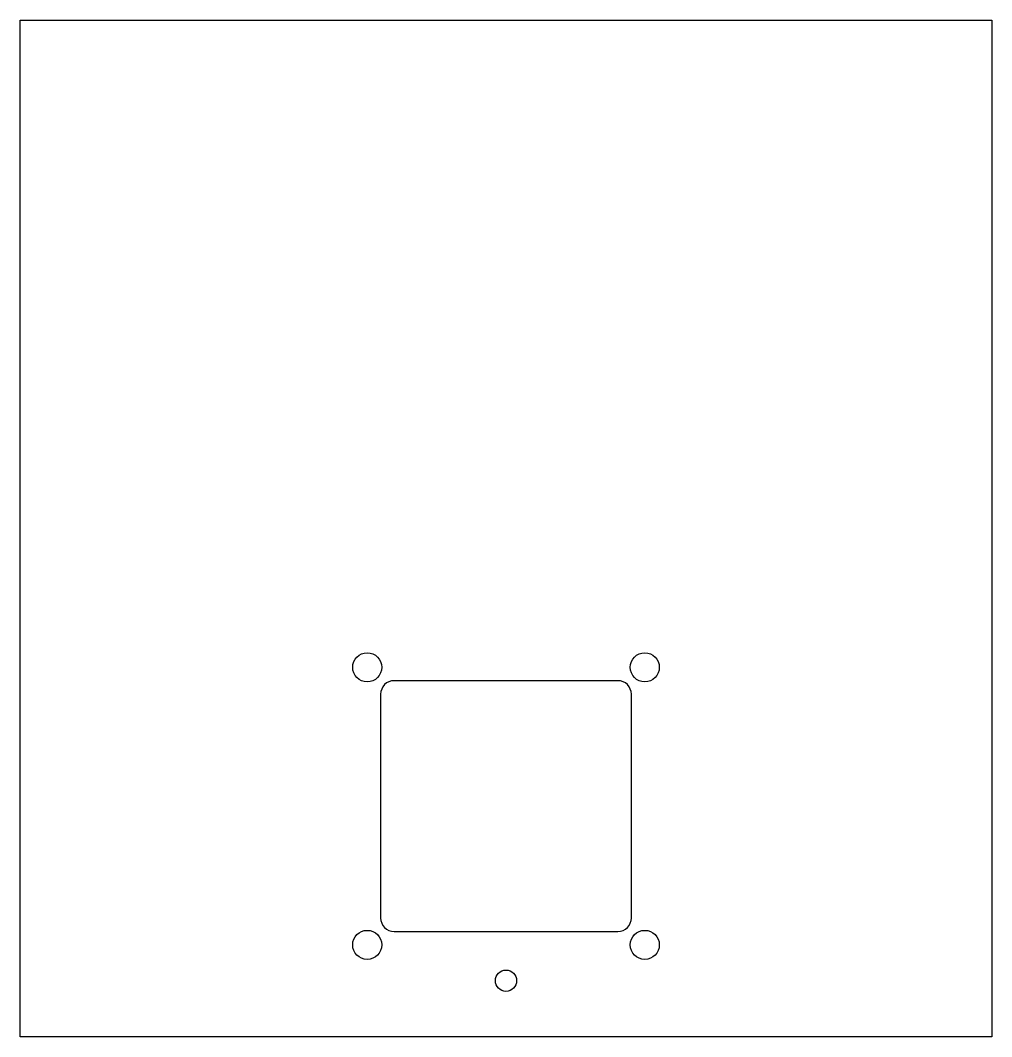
# Model space of a CAD drawing. Header units: millimetres. Extents: x -157 to 277, y -163 to 291.
import ezdxf

# ---------------------------------------------------------------- set-up
doc = ezdxf.new("R2010")
doc.units = ezdxf.units.MM
doc.layers.get('0').update_dxf_attribs({"linetype": 'CONTINUOUS'})

msp = doc.modelspace()

# ---------------------------------------------------------------- linework, layer by layer
msp.add_lwpolyline([(-157, -163), (-157, 291), (277, 291), (277, -163)], close=True)
msp.add_lwpolyline([(4, -110, 0.414214), (10, -116), (110, -116, 0.414214), (116, -110), (116, -10, 0.414214), (110, -4), (10, -4, 0.414214), (4, -10)], format="xyb", close=True)
for centre, radius in [((-2, 2), 6.5), ((122, 2), 6.5), ((-2, -122), 6.5), ((122, -122), 6.5), ((60, -138), 4.75)]:
    msp.add_circle(centre, radius)

doc.saveas('drawing.dxf')
